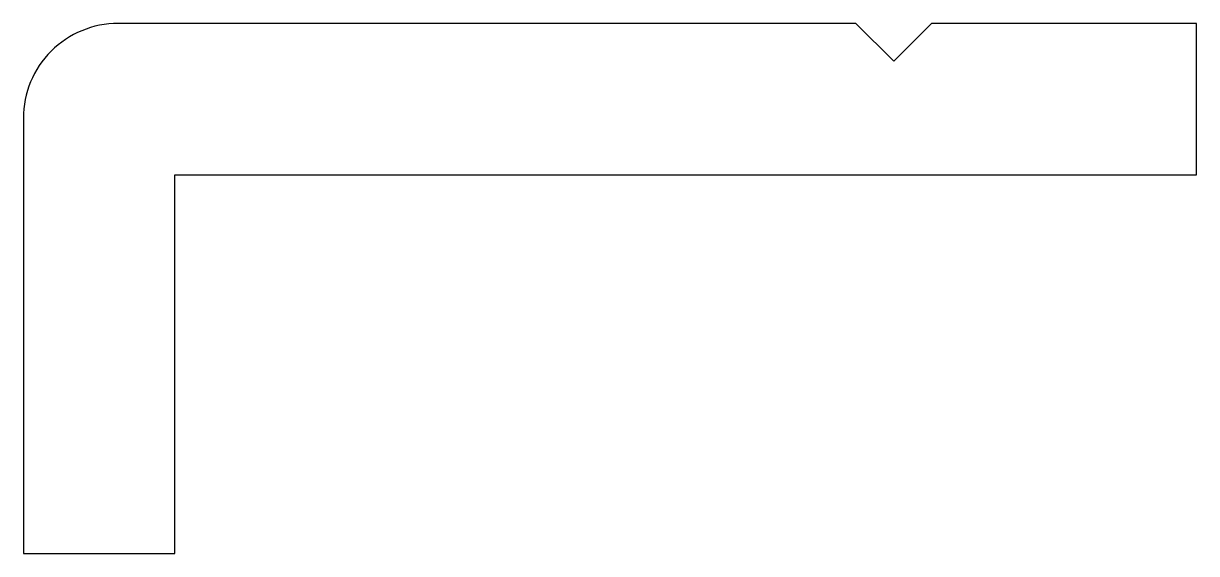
# Model space of a CAD drawing. Extents: x 143.8 to 159.3, y 218.6 to 225.6.
import ezdxf

# ---------------------------------------------------------------- set-up
doc = ezdxf.new("R2010")
doc.units = 0
doc.header["$LTSCALE"] = 15
doc.layers.add('ANA', color=220, linetype='CONTINUOUS')

msp = doc.modelspace()

# ---------------------------------------------------------------- linework, layer by layer
at = {"layer": 'ANA', "color": 7}
msp.add_lwpolyline([(159.284, 223.573), (159.284, 225.573), (155.784, 225.573), (155.284, 225.073), (154.784, 225.573), (145.034, 225.573, 0.414214), (143.784, 224.323), (143.784, 218.573), (145.784, 218.573), (145.784, 223.573)], format="xyb", close=True, dxfattribs=at)

doc.saveas('drawing.dxf')
